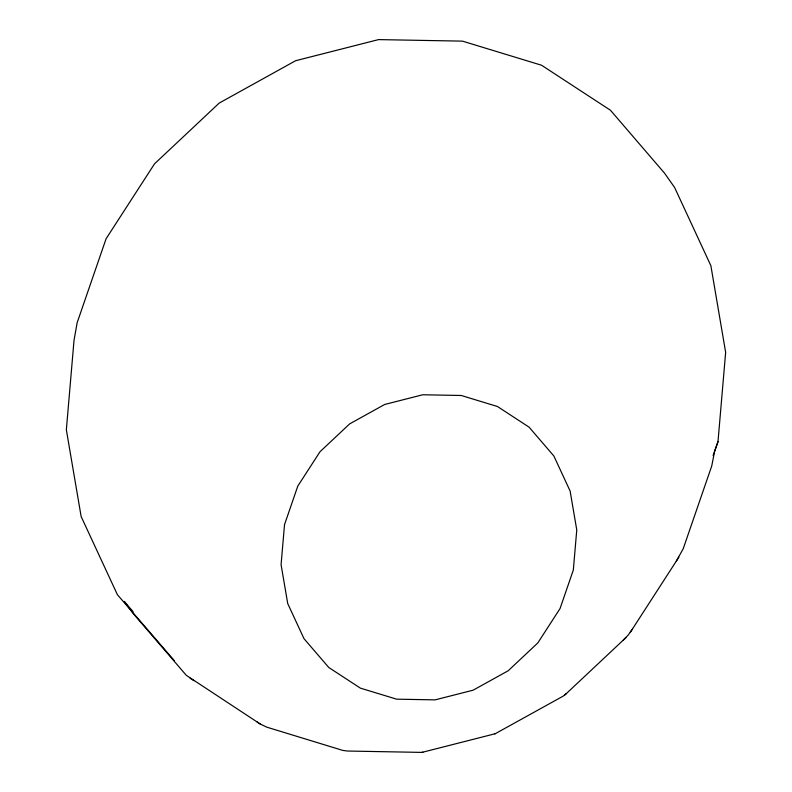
<?xml version="1.0" encoding="UTF-8"?>
<svg xmlns="http://www.w3.org/2000/svg" width="792" height="792" viewBox="0 0 792 792"><rect width="100%" height="100%" fill="white"/><g stroke="black" fill="none" stroke-linecap="round" stroke-linejoin="round"><path stroke-width="1.19" d="M713.087 455.667L717.988 441.718L725.65 352.361L710.86 265.647L674.606 187.476L664.508 173.141L610.483 110.266L541.57 65.241L462.469 41.134L378.566 39.6L295.584 60.736L219.176 103.099L154.539 163.815L106.098 238.729L77.141 322.74L74.012 340.441L66.35 429.799L81.14 516.523L117.394 594.693L174.329 660.597M717.988 441.718L714.681 451.034L711.731 466.003L683.199 548.767L676.299 561.191M623.334 640.065L628.224 635.045L632.273 629.214M630.363 632.234L678.853 557.192M495 733.847L563.251 696.089L566.478 693.465M564.943 694.911L625.888 637.659M133.036 611.642L124.255 601.415L133.076 613.384L186.298 675.328L260.182 723.987L266.686 727.125L342.837 750.42L347.53 751.034L421.918 752.4L495.505 733.659M421.918 752.4L422.878 752.212M257.123 721.977L260.182 723.987M190.021 678.14L193.931 680.694M284.526 524.611L281.081 564.686L287.724 603.573L303.98 638.639L328.749 667.468L360.35 688.119L396.624 699.168L435.095 699.871L473.151 690.178L508.197 670.755L537.827 642.916L560.043 608.563L573.329 570.032L576.764 529.957L570.131 491.07L553.875 456.004L529.096 427.175L497.495 406.524L461.221 395.475L422.75 394.772L384.694 404.464L349.658 423.888L320.017 451.727L297.802 486.08L284.526 524.611"/></g></svg>
